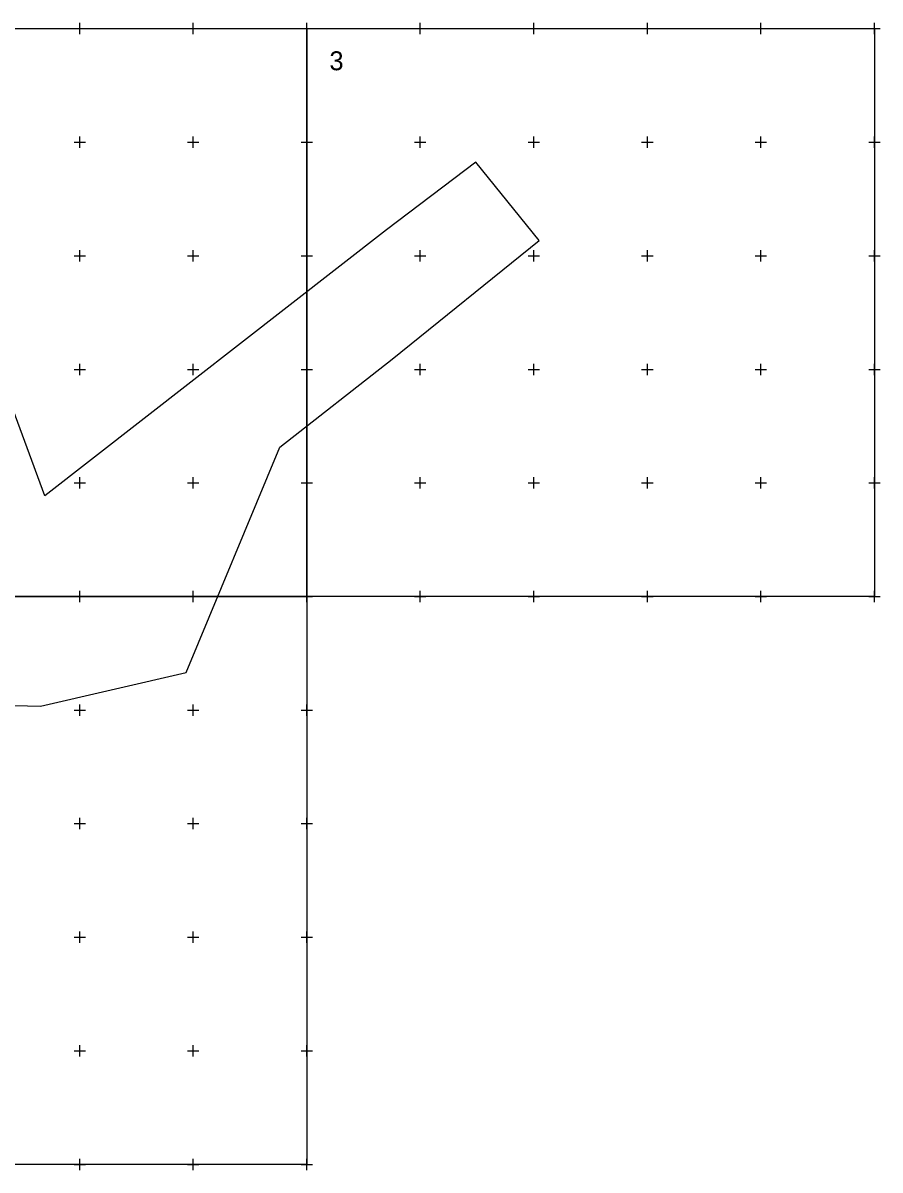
# Model space of a CAD drawing. Header units: metres. Extents: x 247 to 1002, y 13998 to 14502.
# Drawn here: x 625 to 1002, y 13998 to 14502 of the extents above; entities that cross this region are included whole.
import ezdxf
from ezdxf.enums import TextEntityAlignment as Align

# ---------------------------------------------------------------- set-up
doc = ezdxf.new("R2010")
doc.units = ezdxf.units.M
doc.header["$MEASUREMENT"] = 0
for name, color, linetype, lineweight in [('Граница заказа', 7, 'Continuous', 25), ('Координатные кресты', 7, 'Continuous', 25), ('Подписи рамок', 7, 'Continuous', 25), ('Рамки', 7, 'Continuous', 25)]:
    doc.layers.add(name, color=color, linetype=linetype, lineweight=lineweight)
doc.styles.add('Style-RUSSIAN_1251 I 0.00000', font='RUSSIAN_1251.shx')

# ---------------------------------------------------------------- blocks, each defined once
blk = doc.blocks.new('KREST_48')
at = {"layer": 'Координатные кресты', "color": 251, "linetype": 'Continuous', "lineweight": 9}
for p, q in [((-2.5, 0), (2.5, 0)), ((0, -2.5), (0, 2.5))]:
    blk.add_line(p, q, dxfattribs=at)
blk = doc.blocks.new('KREST_49')
at = {"layer": 'Координатные кресты', "color": 251, "linetype": 'Continuous', "lineweight": 9}
for p, q in [((-2.5, 0), (2.5, 0)), ((0, -2.5), (0, 2.5))]:
    blk.add_line(p, q, dxfattribs=at)
blk = doc.blocks.new('KREST_50')
at = {"layer": 'Координатные кресты', "color": 251, "linetype": 'Continuous', "lineweight": 9}
for p, q in [((-2.5, 0), (2.5, 0)), ((0, -2.5), (0, 2.5))]:
    blk.add_line(p, q, dxfattribs=at)
blk = doc.blocks.new('KREST_51')
at = {"layer": 'Координатные кресты', "color": 251, "linetype": 'Continuous', "lineweight": 9}
for p, q in [((-2.5, 0), (2.5, 0)), ((0, -2.5), (0, 2.5))]:
    blk.add_line(p, q, dxfattribs=at)
blk = doc.blocks.new('KREST_52')
at = {"layer": 'Координатные кресты', "color": 251, "linetype": 'Continuous', "lineweight": 9}
for p, q in [((-2.5, 0), (2.5, 0)), ((0, -2.5), (0, 2.5))]:
    blk.add_line(p, q, dxfattribs=at)
blk = doc.blocks.new('KREST_53')
at = {"layer": 'Координатные кресты', "color": 251, "linetype": 'Continuous', "lineweight": 9}
for p, q in [((-2.5, 0), (2.5, 0)), ((0, -2.5), (0, 2.5))]:
    blk.add_line(p, q, dxfattribs=at)
blk = doc.blocks.new('KREST_54')
at = {"layer": 'Координатные кресты', "color": 251, "linetype": 'Continuous', "lineweight": 9}
for p, q in [((-2.5, 0), (2.5, 0)), ((0, -2.5), (0, 2.5))]:
    blk.add_line(p, q, dxfattribs=at)
blk = doc.blocks.new('KREST_55')
at = {"layer": 'Координатные кресты', "color": 251, "linetype": 'Continuous', "lineweight": 9}
for p, q in [((-2.5, 0), (2.5, 0)), ((0, -2.5), (0, 2.5))]:
    blk.add_line(p, q, dxfattribs=at)
blk = doc.blocks.new('KREST_56')
at = {"layer": 'Координатные кресты', "color": 251, "linetype": 'Continuous', "lineweight": 9}
for p, q in [((-2.5, 0), (2.5, 0)), ((0, -2.5), (0, 2.5))]:
    blk.add_line(p, q, dxfattribs=at)
blk = doc.blocks.new('KREST_57')
at = {"layer": 'Координатные кресты', "color": 251, "linetype": 'Continuous', "lineweight": 9}
for p, q in [((-2.5, 0), (2.5, 0)), ((0, -2.5), (0, 2.5))]:
    blk.add_line(p, q, dxfattribs=at)
blk = doc.blocks.new('KREST_58')
at = {"layer": 'Координатные кресты', "color": 251, "linetype": 'Continuous', "lineweight": 9}
for p, q in [((-2.5, 0), (2.5, 0)), ((0, -2.5), (0, 2.5))]:
    blk.add_line(p, q, dxfattribs=at)
blk = doc.blocks.new('KREST_59')
at = {"layer": 'Координатные кресты', "color": 251, "linetype": 'Continuous', "lineweight": 9}
for p, q in [((-2.5, 0), (2.5, 0)), ((0, -2.5), (0, 2.5))]:
    blk.add_line(p, q, dxfattribs=at)
blk = doc.blocks.new('KREST_60')
at = {"layer": 'Координатные кресты', "color": 251, "linetype": 'Continuous', "lineweight": 9}
for p, q in [((-2.5, 0), (2.5, 0)), ((0, -2.5), (0, 2.5))]:
    blk.add_line(p, q, dxfattribs=at)
blk = doc.blocks.new('KREST_61')
at = {"layer": 'Координатные кресты', "color": 251, "linetype": 'Continuous', "lineweight": 9}
for p, q in [((-2.5, 0), (2.5, 0)), ((0, -2.5), (0, 2.5))]:
    blk.add_line(p, q, dxfattribs=at)
blk = doc.blocks.new('KREST_62')
at = {"layer": 'Координатные кресты', "color": 251, "linetype": 'Continuous', "lineweight": 9}
for p, q in [((-2.5, 0), (2.5, 0)), ((0, -2.5), (0, 2.5))]:
    blk.add_line(p, q, dxfattribs=at)
blk = doc.blocks.new('KREST_63')
at = {"layer": 'Координатные кресты', "color": 251, "linetype": 'Continuous', "lineweight": 9}
for p, q in [((-2.5, 0), (2.5, 0)), ((0, -2.5), (0, 2.5))]:
    blk.add_line(p, q, dxfattribs=at)
blk = doc.blocks.new('KREST_64')
at = {"layer": 'Координатные кресты', "color": 251, "linetype": 'Continuous', "lineweight": 9}
for p, q in [((-2.5, 0), (2.5, 0)), ((0, -2.5), (0, 2.5))]:
    blk.add_line(p, q, dxfattribs=at)
blk = doc.blocks.new('KREST_65')
at = {"layer": 'Координатные кресты', "color": 251, "linetype": 'Continuous', "lineweight": 9}
for p, q in [((-2.5, 0), (2.5, 0)), ((0, -2.5), (0, 2.5))]:
    blk.add_line(p, q, dxfattribs=at)
blk = doc.blocks.new('KREST_66')
at = {"layer": 'Координатные кресты', "color": 251, "linetype": 'Continuous', "lineweight": 9}
for p, q in [((-2.5, 0), (2.5, 0)), ((0, -2.5), (0, 2.5))]:
    blk.add_line(p, q, dxfattribs=at)
blk = doc.blocks.new('KREST_67')
at = {"layer": 'Координатные кресты', "color": 251, "linetype": 'Continuous', "lineweight": 9}
for p, q in [((-2.5, 0), (2.5, 0)), ((0, -2.5), (0, 2.5))]:
    blk.add_line(p, q, dxfattribs=at)
blk = doc.blocks.new('KREST_68')
at = {"layer": 'Координатные кресты', "color": 251, "linetype": 'Continuous', "lineweight": 9}
for p, q in [((-2.5, 0), (2.5, 0)), ((0, -2.5), (0, 2.5))]:
    blk.add_line(p, q, dxfattribs=at)
blk = doc.blocks.new('KREST_69')
at = {"layer": 'Координатные кресты', "color": 251, "linetype": 'Continuous', "lineweight": 9}
for p, q in [((-2.5, 0), (2.5, 0)), ((0, -2.5), (0, 2.5))]:
    blk.add_line(p, q, dxfattribs=at)
blk = doc.blocks.new('KREST_70')
at = {"layer": 'Координатные кресты', "color": 251, "linetype": 'Continuous', "lineweight": 9}
for p, q in [((-2.5, 0), (2.5, 0)), ((0, -2.5), (0, 2.5))]:
    blk.add_line(p, q, dxfattribs=at)
blk = doc.blocks.new('KREST_71')
at = {"layer": 'Координатные кресты', "color": 251, "linetype": 'Continuous', "lineweight": 9}
for p, q in [((-2.5, 0), (2.5, 0)), ((0, -2.5), (0, 2.5))]:
    blk.add_line(p, q, dxfattribs=at)
blk = doc.blocks.new('KREST_72')
at = {"layer": 'Координатные кресты', "color": 251, "linetype": 'Continuous', "lineweight": 9}
for p, q in [((-2.5, 0), (2.5, 0)), ((0, -2.5), (0, 2.5))]:
    blk.add_line(p, q, dxfattribs=at)
blk = doc.blocks.new('KREST_73')
at = {"layer": 'Координатные кресты', "color": 251, "linetype": 'Continuous', "lineweight": 9}
for p, q in [((-2.5, 0), (2.5, 0)), ((0, -2.5), (0, 2.5))]:
    blk.add_line(p, q, dxfattribs=at)
blk = doc.blocks.new('KREST_74')
at = {"layer": 'Координатные кресты', "color": 251, "linetype": 'Continuous', "lineweight": 9}
for p, q in [((-2.5, 0), (2.5, 0)), ((0, -2.5), (0, 2.5))]:
    blk.add_line(p, q, dxfattribs=at)
blk = doc.blocks.new('KREST_75')
at = {"layer": 'Координатные кресты', "color": 251, "linetype": 'Continuous', "lineweight": 9}
for p, q in [((-2.5, 0), (2.5, 0)), ((0, -2.5), (0, 2.5))]:
    blk.add_line(p, q, dxfattribs=at)
blk = doc.blocks.new('KREST_76')
at = {"layer": 'Координатные кресты', "color": 251, "linetype": 'Continuous', "lineweight": 9}
for p, q in [((-2.5, 0), (2.5, 0)), ((0, -2.5), (0, 2.5))]:
    blk.add_line(p, q, dxfattribs=at)
blk = doc.blocks.new('KREST_77')
at = {"layer": 'Координатные кресты', "color": 251, "linetype": 'Continuous', "lineweight": 9}
for p, q in [((-2.5, 0), (2.5, 0)), ((0, -2.5), (0, 2.5))]:
    blk.add_line(p, q, dxfattribs=at)
blk = doc.blocks.new('KREST_78')
at = {"layer": 'Координатные кресты', "color": 251, "linetype": 'Continuous', "lineweight": 9}
for p, q in [((-2.5, 0), (2.5, 0)), ((0, -2.5), (0, 2.5))]:
    blk.add_line(p, q, dxfattribs=at)
blk = doc.blocks.new('KREST_79')
at = {"layer": 'Координатные кресты', "color": 251, "linetype": 'Continuous', "lineweight": 9}
for p, q in [((-2.5, 0), (2.5, 0)), ((0, -2.5), (0, 2.5))]:
    blk.add_line(p, q, dxfattribs=at)
blk = doc.blocks.new('KREST_80')
at = {"layer": 'Координатные кресты', "color": 251, "linetype": 'Continuous', "lineweight": 9}
for p, q in [((-2.5, 0), (2.5, 0)), ((0, -2.5), (0, 2.5))]:
    blk.add_line(p, q, dxfattribs=at)
blk = doc.blocks.new('KREST_81')
at = {"layer": 'Координатные кресты', "color": 251, "linetype": 'Continuous', "lineweight": 9}
for p, q in [((-2.5, 0), (2.5, 0)), ((0, -2.5), (0, 2.5))]:
    blk.add_line(p, q, dxfattribs=at)
blk = doc.blocks.new('KREST_82')
at = {"layer": 'Координатные кресты', "color": 251, "linetype": 'Continuous', "lineweight": 9}
for p, q in [((-2.5, 0), (2.5, 0)), ((0, -2.5), (0, 2.5))]:
    blk.add_line(p, q, dxfattribs=at)
blk = doc.blocks.new('KREST_83')
at = {"layer": 'Координатные кресты', "color": 251, "linetype": 'Continuous', "lineweight": 9}
for p, q in [((-2.5, 0), (2.5, 0)), ((0, -2.5), (0, 2.5))]:
    blk.add_line(p, q, dxfattribs=at)
blk = doc.blocks.new('KREST_84')
at = {"layer": 'Координатные кресты', "color": 251, "linetype": 'Continuous', "lineweight": 9}
for p, q in [((-2.5, 0), (2.5, 0)), ((0, -2.5), (0, 2.5))]:
    blk.add_line(p, q, dxfattribs=at)
blk = doc.blocks.new('KREST_85')
at = {"layer": 'Координатные кресты', "color": 251, "linetype": 'Continuous', "lineweight": 9}
for p, q in [((-2.5, 0), (2.5, 0)), ((0, -2.5), (0, 2.5))]:
    blk.add_line(p, q, dxfattribs=at)
blk = doc.blocks.new('KREST_86')
at = {"layer": 'Координатные кресты', "color": 251, "linetype": 'Continuous', "lineweight": 9}
for p, q in [((-2.5, 0), (2.5, 0)), ((0, -2.5), (0, 2.5))]:
    blk.add_line(p, q, dxfattribs=at)
blk = doc.blocks.new('KREST_87')
at = {"layer": 'Координатные кресты', "color": 251, "linetype": 'Continuous', "lineweight": 9}
for p, q in [((-2.5, 0), (2.5, 0)), ((0, -2.5), (0, 2.5))]:
    blk.add_line(p, q, dxfattribs=at)
blk = doc.blocks.new('KREST_88')
at = {"layer": 'Координатные кресты', "color": 251, "linetype": 'Continuous', "lineweight": 9}
for p, q in [((-2.5, 0), (2.5, 0)), ((0, -2.5), (0, 2.5))]:
    blk.add_line(p, q, dxfattribs=at)
blk = doc.blocks.new('KREST_89')
at = {"layer": 'Координатные кресты', "color": 251, "linetype": 'Continuous', "lineweight": 9}
for p, q in [((-2.5, 0), (2.5, 0)), ((0, -2.5), (0, 2.5))]:
    blk.add_line(p, q, dxfattribs=at)
blk = doc.blocks.new('KREST_90')
at = {"layer": 'Координатные кресты', "color": 251, "linetype": 'Continuous', "lineweight": 9}
for p, q in [((-2.5, 0), (2.5, 0)), ((0, -2.5), (0, 2.5))]:
    blk.add_line(p, q, dxfattribs=at)
blk = doc.blocks.new('KREST_91')
at = {"layer": 'Координатные кресты', "color": 251, "linetype": 'Continuous', "lineweight": 9}
for p, q in [((-2.5, 0), (2.5, 0)), ((0, -2.5), (0, 2.5))]:
    blk.add_line(p, q, dxfattribs=at)
blk = doc.blocks.new('KREST_92')
at = {"layer": 'Координатные кресты', "color": 251, "linetype": 'Continuous', "lineweight": 9}
for p, q in [((-2.5, 0), (2.5, 0)), ((0, -2.5), (0, 2.5))]:
    blk.add_line(p, q, dxfattribs=at)
blk = doc.blocks.new('KREST_93')
at = {"layer": 'Координатные кресты', "color": 251, "linetype": 'Continuous', "lineweight": 9}
for p, q in [((-2.5, 0), (2.5, 0)), ((0, -2.5), (0, 2.5))]:
    blk.add_line(p, q, dxfattribs=at)
blk = doc.blocks.new('KREST_94')
at = {"layer": 'Координатные кресты', "color": 251, "linetype": 'Continuous', "lineweight": 9}
for p, q in [((-2.5, 0), (2.5, 0)), ((0, -2.5), (0, 2.5))]:
    blk.add_line(p, q, dxfattribs=at)
blk = doc.blocks.new('KREST_95')
at = {"layer": 'Координатные кресты', "color": 251, "linetype": 'Continuous', "lineweight": 9}
for p, q in [((-2.5, 0), (2.5, 0)), ((0, -2.5), (0, 2.5))]:
    blk.add_line(p, q, dxfattribs=at)
blk = doc.blocks.new('KREST_136')
at = {"layer": 'Координатные кресты', "color": 251, "linetype": 'Continuous', "lineweight": 9}
for p, q in [((-2.5, 0), (2.5, 0)), ((0, -2.5), (0, 2.5))]:
    blk.add_line(p, q, dxfattribs=at)
blk = doc.blocks.new('KREST_137')
at = {"layer": 'Координатные кресты', "color": 251, "linetype": 'Continuous', "lineweight": 9}
for p, q in [((-2.5, 0), (2.5, 0)), ((0, -2.5), (0, 2.5))]:
    blk.add_line(p, q, dxfattribs=at)
blk = doc.blocks.new('KREST_138')
at = {"layer": 'Координатные кресты', "color": 251, "linetype": 'Continuous', "lineweight": 9}
for p, q in [((-2.5, 0), (2.5, 0)), ((0, -2.5), (0, 2.5))]:
    blk.add_line(p, q, dxfattribs=at)
blk = doc.blocks.new('KREST_139')
at = {"layer": 'Координатные кресты', "color": 251, "linetype": 'Continuous', "lineweight": 9}
for p, q in [((-2.5, 0), (2.5, 0)), ((0, -2.5), (0, 2.5))]:
    blk.add_line(p, q, dxfattribs=at)
blk = doc.blocks.new('KREST_140')
at = {"layer": 'Координатные кресты', "color": 251, "linetype": 'Continuous', "lineweight": 9}
for p, q in [((-2.5, 0), (2.5, 0)), ((0, -2.5), (0, 2.5))]:
    blk.add_line(p, q, dxfattribs=at)
blk = doc.blocks.new('KREST_141')
at = {"layer": 'Координатные кресты', "color": 251, "linetype": 'Continuous', "lineweight": 9}
for p, q in [((-2.5, 0), (2.5, 0)), ((0, -2.5), (0, 2.5))]:
    blk.add_line(p, q, dxfattribs=at)
blk = doc.blocks.new('KREST_142')
at = {"layer": 'Координатные кресты', "color": 251, "linetype": 'Continuous', "lineweight": 9}
for p, q in [((-2.5, 0), (2.5, 0)), ((0, -2.5), (0, 2.5))]:
    blk.add_line(p, q, dxfattribs=at)
blk = doc.blocks.new('KREST_143')
at = {"layer": 'Координатные кресты', "color": 251, "linetype": 'Continuous', "lineweight": 9}
for p, q in [((-2.5, 0), (2.5, 0)), ((0, -2.5), (0, 2.5))]:
    blk.add_line(p, q, dxfattribs=at)
blk = doc.blocks.new('KREST_144')
at = {"layer": 'Координатные кресты', "color": 251, "linetype": 'Continuous', "lineweight": 9}
for p, q in [((-2.5, 0), (2.5, 0)), ((0, -2.5), (0, 2.5))]:
    blk.add_line(p, q, dxfattribs=at)
blk = doc.blocks.new('KREST_145')
at = {"layer": 'Координатные кресты', "color": 251, "linetype": 'Continuous', "lineweight": 9}
for p, q in [((-2.5, 0), (2.5, 0)), ((0, -2.5), (0, 2.5))]:
    blk.add_line(p, q, dxfattribs=at)
blk = doc.blocks.new('KREST_146')
at = {"layer": 'Координатные кресты', "color": 251, "linetype": 'Continuous', "lineweight": 9}
for p, q in [((-2.5, 0), (2.5, 0)), ((0, -2.5), (0, 2.5))]:
    blk.add_line(p, q, dxfattribs=at)
blk = doc.blocks.new('KREST_147')
at = {"layer": 'Координатные кресты', "color": 251, "linetype": 'Continuous', "lineweight": 9}
for p, q in [((-2.5, 0), (2.5, 0)), ((0, -2.5), (0, 2.5))]:
    blk.add_line(p, q, dxfattribs=at)
blk = doc.blocks.new('KREST_148')
at = {"layer": 'Координатные кресты', "color": 251, "linetype": 'Continuous', "lineweight": 9}
for p, q in [((-2.5, 0), (2.5, 0)), ((0, -2.5), (0, 2.5))]:
    blk.add_line(p, q, dxfattribs=at)
blk = doc.blocks.new('KREST_149')
at = {"layer": 'Координатные кресты', "color": 251, "linetype": 'Continuous', "lineweight": 9}
for p, q in [((-2.5, 0), (2.5, 0)), ((0, -2.5), (0, 2.5))]:
    blk.add_line(p, q, dxfattribs=at)
blk = doc.blocks.new('KREST_150')
at = {"layer": 'Координатные кресты', "color": 251, "linetype": 'Continuous', "lineweight": 9}
for p, q in [((-2.5, 0), (2.5, 0)), ((0, -2.5), (0, 2.5))]:
    blk.add_line(p, q, dxfattribs=at)

msp = doc.modelspace()

# ---------------------------------------------------------------- linework, layer by layer
at = {"layer": 'Граница заказа', "color": 251, "linetype": 'Continuous', "lineweight": 9, "flags": 128}
msp.add_lwpolyline([(852.308, 14406.766), (824.452, 14441.182), (785.155, 14411.462), (634.709, 14294.349), (606.046, 14371.66), (527.412, 14328.179), (501.156, 14377.897), (428.418, 14337.398), (454.776, 14289.329), (379.663, 14248.143), (395.242, 14207.374), (578.29, 14311.568), (592.293, 14273.554), (422.575, 14138.235), (447.352, 14076.233), (480.725, 14102.173), (523.729, 14135.599), (609.547, 14202.303), (632.714, 14201.697), (696.953, 14216.611), (738.192, 14315.779), (787.682, 14354.458), (852.308, 14406.766)], dxfattribs=at)
at = {"layer": 'Рамки', "color": 251, "linetype": 'Continuous', "lineweight": 9, "flags": 128}
for points in [[(500, 14250), (500, 14500), (750, 14500), (750, 14250), (500, 14250)], [(750, 14250), (750, 14500), (1000, 14500), (1000, 14250), (750, 14250)], [(500, 14000), (500, 14250), (750, 14250), (750, 14000), (500, 14000)]]:
    msp.add_lwpolyline(points, dxfattribs=at)

# ---------------------------------------------------------------- block references
at = {"layer": 'Координатные кресты', "color": 251, "linetype": 'Continuous', "lineweight": 9}
for name, p in [('KREST_53', (650, 14500)), ('KREST_59', (700, 14500)), ('KREST_65', (750, 14500)), ('KREST_71', (800, 14500)), ('KREST_77', (850, 14500)), ('KREST_83', (900, 14500)), ('KREST_89', (950, 14500)), ('KREST_95', (1000, 14500)), ('KREST_52', (650, 14450)), ('KREST_58', (700, 14450)), ('KREST_64', (750, 14450)), ('KREST_70', (800, 14450)), ('KREST_76', (850, 14450)), ('KREST_82', (900, 14450)), ('KREST_88', (950, 14450)), ('KREST_94', (1000, 14450)), ('KREST_51', (650, 14400)), ('KREST_57', (700, 14400)), ('KREST_63', (750, 14400)), ('KREST_69', (800, 14400)), ('KREST_75', (850, 14400)), ('KREST_81', (900, 14400)), ('KREST_87', (950, 14400)), ('KREST_93', (1000, 14400)), ('KREST_50', (650, 14350)), ('KREST_56', (700, 14350)), ('KREST_62', (750, 14350)), ('KREST_68', (800, 14350)), ('KREST_74', (850, 14350)), ('KREST_80', (900, 14350)), ('KREST_86', (950, 14350)), ('KREST_92', (1000, 14350)), ('KREST_49', (650, 14300)), ('KREST_55', (700, 14300)), ('KREST_61', (750, 14300)), ('KREST_67', (800, 14300)), ('KREST_73', (850, 14300)), ('KREST_79', (900, 14300)), ('KREST_85', (950, 14300)), ('KREST_91', (1000, 14300)), ('KREST_48', (650, 14250)), ('KREST_54', (700, 14250)), ('KREST_60', (750, 14250)), ('KREST_66', (800, 14250)), ('KREST_72', (850, 14250)), ('KREST_78', (900, 14250)), ('KREST_84', (950, 14250)), ('KREST_90', (1000, 14250)), ('KREST_140', (650, 14200)), ('KREST_145', (700, 14200)), ('KREST_150', (750, 14200)), ('KREST_139', (650, 14150)), ('KREST_144', (700, 14150)), ('KREST_149', (750, 14150)), ('KREST_138', (650, 14100)), ('KREST_143', (700, 14100)), ('KREST_148', (750, 14100)), ('KREST_137', (650, 14050)), ('KREST_142', (700, 14050)), ('KREST_147', (750, 14050)), ('KREST_136', (650, 14000)), ('KREST_141', (700, 14000)), ('KREST_146', (750, 14000))]:
    msp.add_blockref(name, p, dxfattribs=at)

# ---------------------------------------------------------------- texts
at = {"layer": 'Подписи рамок', "color": 251, "linetype": 'Continuous', "lineweight": 9, "style": 'Style-RUSSIAN_1251 I 0.00000'}
msp.add_text('3', height=8.333, dxfattribs=at).set_placement((760, 14490), align=Align.TOP_LEFT)

doc.saveas('drawing.dxf')
